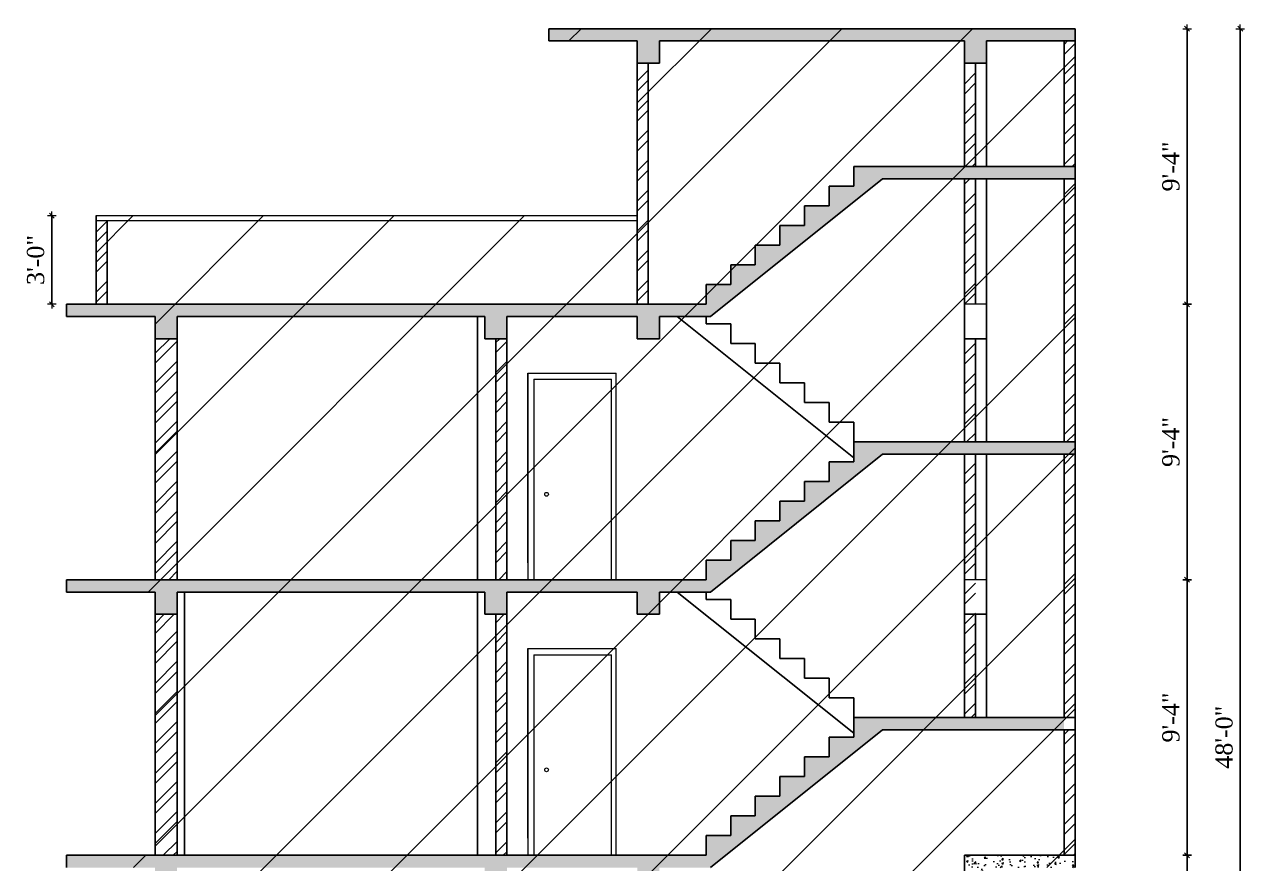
# Model space of a CAD drawing. Header units: inches. Extents: x 20273 to 41102, y -4696 to -1121.
# Drawn here: x 35177.1 to 35673.2, y -4308.4 to -3967.3 of the extents above; entities that cross this region are included whole.
import ezdxf

# ---------------------------------------------------------------- set-up
doc = ezdxf.new("R2010")
doc.units = ezdxf.units.IN
doc.header["$LTSCALE"] = 5
doc.header["$MEASUREMENT"] = 0
for name, color, linetype, lineweight in [('A-WALL', 7, 'Continuous', 9), ('Dimension', 7, 'Continuous', 18), ('dimention', 5, 'Continuous', 9), ('DOOR', 62, 'Continuous', 0), ('Railing', 43, 'Continuous', 18)]:
    doc.layers.add(name, color=color, linetype=linetype, lineweight=lineweight)
doc.layers.add('dim line', color=7, linetype='Continuous', lineweight=15, true_color=0xfab2b2)
doc.layers.add('WALL', color=7, linetype='Continuous')
doc.styles.add('ordinary', font='times.ttf')
doc.dimstyles.new('Copy of 96', dxfattribs={"dimtxt": 7, "dimasz": 4, "dimexe": 0.5, "dimexo": 0.5, "dimgap": 3, "dimtad": 1, "dimdec": 1, "dimzin": 11, "dimdsep": 46, "dimlunit": 4, "dimtxsty": 'ordinary', "dimblk": 'OBLIQUE', "dimcen": 0.09, "dimse1": 1, "dimse2": 1, "dimclrt": 6, "dimazin": 0, "dimtfac": 1, "dimtdec": 1, "dimtix": 1, "dimtmove": 2, "dimatfit": 3, "dimldrblk": 'leader', "dimfxl": 0.5, "dimfxlon": 1, "dimtolj": 1, "dimtzin": 0, "dimarcsym": 0})
pattern_1 = [(45, (26758.508, -2765.856), (-6.098796, 6.098796), []), (45, (26762.574, -2765.856), (-6.098796, 6.098796), [])]
pattern_2 = [(50, (26758.508, -2765.856), (7.172602, -0.6275213), [0.75, -8.25]), (355, (26758.508, -2765.856), (-1.3875133, 7.5219213), [0.6, -6.6]), (100.4514, (26759.106, -2765.908), (5.785094, 6.8943954), [0.637402, -7.011421]), (46.1842, (26758.508, -2763.856), (10.6724105, -1.65519), [1.125, -12.375]), (96.6356, (26759.397, -2763.994), (9.346627, 9.741179), [0.956103, -10.51713]), (351.1842, (26758.508, -2763.856), (9.34662, 9.741186), [0.9, -9.9]), (21, (26759.508, -2764.356), (5.9690705, -4.026189), [0.75, -8.25]), (326, (26759.508, -2764.356), (2.4331533, 7.2515005), [0.6, -6.6]), (71.4514, (26760.0055, -2764.691), (8.4022263, 3.225305), [0.637402, -7.011421]), (37.5, (26758.508, -2765.8558), (0.12159855, 3.32893854), [0, -6.52, 0, -6.7, 0, -6.625]), (7.5, (26758.508, -2765.8558), (2.6306954, 3.9441171), [0, -3.82, 0, -6.37, 0, -2.525]), (327.5, (26756.278, -2765.8558), (5.3382244, -0.2255487), [0, -2.5, 0, -7.8, 0, -10.35]), (317.5, (26755.278, -2765.856), (5.8318617, 1.0010498), [0, -3.25, 0, -5.18, 0, -7.35])]

# ---------------------------------------------------------------- blocks, each defined once
blk = doc.blocks.new('oblique')
at = {"color": 0, "lineweight": -2}
blk.add_line((0.25, 0.25), (-0.25, -0.25), dxfattribs=at)
at = {"layer": 'dim line', "lineweight": 9}
for p, q in [((-0.4375, 0), (0.4375, 0)), ((0, 0.4375), (0, -0.4375))]:
    blk.add_line(p, q, dxfattribs=at)
blk = doc.blocks.new('*D110')
at = {"layer": 'A-WALL', "color": 0, "lineweight": -2, "ltscale": 50, "transparency": 16777216}
blk.add_line((35649.8, -4417.01), (35649.8, -4305.01), dxfattribs=at)
at = {"layer": 'Defpoints', "color": 0, "ltscale": 50, "transparency": 16777216}
for p in [(35436.43, -4305.01), (35649.8, -4305.01), (35568.27, -4417.01)]:
    blk.add_point(p, dxfattribs=at)
at = {"layer": 'A-WALL', "color": 0, "lineweight": -2, "ltscale": 50, "transparency": 16777216, "xscale": 4, "yscale": 4, "zscale": 4}
for p, rotation in [((35649.8, -4305.01), 90), ((35649.8, -4417.01), 270)]:
    blk.add_blockref('oblique', p, dxfattribs=dict(at, rotation=rotation))
at = {"layer": 'A-WALL', "color": 6, "ltscale": 50, "transparency": 16777216, "insert": (35643.23, -4361.01), "char_height": 7, "attachment_point": 5, "rotation": 90, "style": 'ordinary'}
blk.add_mtext('\\A1;9\'-4"', dxfattribs=at)
blk = doc.blocks.new('_OBLIQUE')
at = {"color": 0, "linetype": 'ByBlock'}
blk.add_line((-0.5, -0.5), (0.5, 0.5), dxfattribs=at)
blk = doc.blocks.new('leader')
at = {"layer": 'Dimension'}
for p, q in [((0, -4.33), (0, 4.33)), ((-4.42, 0), (4.42, 0))]:
    blk.add_line(p, q, dxfattribs=at)
blk = doc.blocks.new('*D111')
at = {"layer": 'A-WALL', "color": 0, "lineweight": -2, "ltscale": 50, "transparency": 16777216}
blk.add_line((35649.8, -4305.01), (35649.8, -4193.01), dxfattribs=at)
at = {"layer": 'Defpoints', "color": 0, "ltscale": 50, "transparency": 16777216}
for p in [(35440.25, -4193.01), (35649.8, -4193.01), (35436.43, -4305.01)]:
    blk.add_point(p, dxfattribs=at)
at = {"layer": 'A-WALL', "color": 0, "lineweight": -2, "ltscale": 50, "transparency": 16777216, "xscale": 4, "yscale": 4, "zscale": 4}
for p, rotation in [((35649.8, -4193.01), 90), ((35649.8, -4305.01), 270)]:
    blk.add_blockref('oblique', p, dxfattribs=dict(at, rotation=rotation))
at = {"layer": 'A-WALL', "color": 6, "ltscale": 50, "transparency": 16777216, "insert": (35643.23, -4249.01), "char_height": 7, "attachment_point": 5, "rotation": 90, "style": 'ordinary'}
blk.add_mtext('\\A1;9\'-4"', dxfattribs=at)
blk = doc.blocks.new('*D112')
at = {"layer": 'A-WALL', "color": 0, "lineweight": -2, "ltscale": 50, "transparency": 16777216}
blk.add_line((35649.8, -4193.01), (35649.8, -4081.01), dxfattribs=at)
at = {"layer": 'Defpoints', "color": 0, "ltscale": 50, "transparency": 16777216}
for p in [(35446.68, -4081.01), (35649.8, -4081.01), (35440.25, -4193.01)]:
    blk.add_point(p, dxfattribs=at)
at = {"layer": 'A-WALL', "color": 0, "lineweight": -2, "ltscale": 50, "transparency": 16777216, "xscale": 4, "yscale": 4, "zscale": 4}
for p, rotation in [((35649.8, -4081.01), 90), ((35649.8, -4193.01), 270)]:
    blk.add_blockref('oblique', p, dxfattribs=dict(at, rotation=rotation))
at = {"layer": 'A-WALL', "color": 6, "ltscale": 50, "transparency": 16777216, "insert": (35643.23, -4137.01), "char_height": 7, "attachment_point": 5, "rotation": 90, "style": 'ordinary'}
blk.add_mtext('\\A1;9\'-4"', dxfattribs=at)
blk = doc.blocks.new('*D113')
at = {"layer": 'A-WALL', "color": 0, "lineweight": -2, "ltscale": 50, "transparency": 16777216}
blk.add_line((35649.8, -4081.01), (35649.8, -3969.01), dxfattribs=at)
at = {"layer": 'Defpoints', "color": 0, "ltscale": 50, "transparency": 16777216}
for p in [(35452.56, -3969.01), (35649.8, -3969.01), (35446.68, -4081.01)]:
    blk.add_point(p, dxfattribs=at)
at = {"layer": 'A-WALL', "color": 0, "lineweight": -2, "ltscale": 50, "transparency": 16777216, "xscale": 4, "yscale": 4, "zscale": 4}
for p, rotation in [((35649.8, -3969.01), 90), ((35649.8, -4081.01), 270)]:
    blk.add_blockref('oblique', p, dxfattribs=dict(at, rotation=rotation))
at = {"layer": 'A-WALL', "color": 6, "ltscale": 50, "transparency": 16777216, "insert": (35643.23, -4025.01), "char_height": 7, "attachment_point": 5, "rotation": 90, "style": 'ordinary'}
blk.add_mtext('\\A1;9\'-4"', dxfattribs=at)
blk = doc.blocks.new('*D114')
at = {"layer": 'A-WALL', "color": 0, "lineweight": -2, "ltscale": 50, "transparency": 16777216}
blk.add_line((35188.29, -4081.01), (35188.29, -4045.01), dxfattribs=at)
at = {"layer": 'Defpoints', "color": 0, "ltscale": 50, "transparency": 16777216}
for p in [(35188.29, -4045.01), (35206.27, -4045.01), (35194.27, -4081.01)]:
    blk.add_point(p, dxfattribs=at)
at = {"layer": 'A-WALL', "color": 0, "lineweight": -2, "ltscale": 50, "transparency": 16777216, "xscale": 4, "yscale": 4, "zscale": 4}
for p, rotation in [((35188.29, -4045.01), 90), ((35188.29, -4081.01), 270)]:
    blk.add_blockref('oblique', p, dxfattribs=dict(at, rotation=rotation))
at = {"layer": 'A-WALL', "color": 6, "ltscale": 50, "transparency": 16777216, "insert": (35181.73, -4063.01), "char_height": 7, "attachment_point": 5, "rotation": 90, "style": 'ordinary'}
blk.add_mtext('\\A1;3\'-0"', dxfattribs=at)
blk = doc.blocks.new('*D108')
at = {"layer": 'A-WALL', "color": 0, "lineweight": -2, "ltscale": 50, "transparency": 16777216}
blk.add_line((35671.42, -4545.01), (35671.42, -3969.01), dxfattribs=at)
at = {"layer": 'Defpoints', "color": 0, "ltscale": 50, "transparency": 16777216}
for p in [(35568.27, -3969.01), (35671.42, -3969.01), (35568.27, -4545.01)]:
    blk.add_point(p, dxfattribs=at)
at = {"layer": 'A-WALL', "color": 0, "lineweight": -2, "ltscale": 50, "transparency": 16777216, "xscale": 4, "yscale": 4, "zscale": 4}
for p, rotation in [((35671.42, -3969.01), 90), ((35671.42, -4545.01), 270)]:
    blk.add_blockref('oblique', p, dxfattribs=dict(at, rotation=rotation))
at = {"layer": 'A-WALL', "color": 6, "ltscale": 50, "transparency": 16777216, "insert": (35664.86, -4257.01), "char_height": 7, "attachment_point": 5, "rotation": 90, "style": 'ordinary'}
blk.add_mtext('\\A1;48\'-0"', dxfattribs=at)

msp = doc.modelspace()

# ---------------------------------------------------------------- hatches: boundary and pattern name
at = {"layer": 'A-WALL', "ltscale": 40, "true_color": 0xf26722}
h = msp.add_hatch(dxfattribs=at)
h.set_pattern_fill('AR-CONC', color=30)
h.set_pattern_definition(pattern_2)
h.paths.add_polyline_path([(35435.27, -3974.01), (35559.27, -3974.01), (35559.27, -3983.01), (35568.27, -3983.01), (35568.27, -3974.01), (35604.27, -3974.01), (35604.27, -3969.01), (35390.27, -3969.01), (35390.27, -3974.01), (35426.27, -3974.01), (35426.27, -3983.01), (35435.27, -3983.01)])
h = msp.add_hatch(dxfattribs=at)
h.set_pattern_fill('AR-CONC', color=30)
h.set_pattern_definition(pattern_2)
h.paths.add_polyline_path([(35364.27, -4095.01), (35373.27, -4095.01), (35373.27, -4086.01), (35426.27, -4086.01), (35426.27, -4095.01), (35435.27, -4095.01), (35435.27, -4086.01), (35456.02, -4086.01), (35526.02, -4030.01), (35604.27, -4030.01), (35604.27, -4025.01), (35514.27, -4025.01), (35514.27, -4033.01), (35504.27, -4033.01), (35504.27, -4041.01), (35494.27, -4041.01), (35494.27, -4049.01), (35484.27, -4049.01), (35484.27, -4057.01), (35474.27, -4057.01), (35474.27, -4065.01), (35464.27, -4065.01), (35464.27, -4073.01), (35454.27, -4073.01), (35454.27, -4081.01), (35194.27, -4081.01), (35194.27, -4086.01), (35230.27, -4086.01), (35230.27, -4095.01), (35239.23, -4095.01), (35239.23, -4086.01), (35364.27, -4086.01)])
h = msp.add_hatch(dxfattribs=at)
h.set_pattern_fill('AR-CONC', color=30)
h.set_pattern_definition(pattern_2)
h.paths.add_polyline_path([(35373.27, -4198.01), (35426.27, -4198.01), (35426.27, -4207.01), (35435.27, -4207.01), (35435.27, -4198.01), (35456.02, -4198.01), (35526.02, -4142.01), (35604.27, -4142.01), (35604.27, -4137.01), (35514.27, -4137.01), (35514.27, -4145.01), (35504.27, -4145.01), (35504.27, -4153.01), (35494.27, -4153.01), (35494.27, -4161.01), (35484.27, -4161.01), (35484.27, -4169.01), (35474.27, -4169.01), (35474.27, -4177.01), (35464.27, -4177.01), (35464.27, -4185.01), (35454.27, -4185.01), (35454.27, -4193.01), (35194.27, -4193.01), (35194.27, -4198.01), (35230.27, -4198.01), (35230.27, -4207.01), (35239.23, -4207.01), (35239.23, -4198.01), (35364.27, -4198.01), (35364.27, -4207.01), (35373.27, -4207.01)])
h = msp.add_hatch(dxfattribs=at)
h.set_pattern_fill('AR-CONC', color=30)
h.set_pattern_definition(pattern_2)
h.paths.add_polyline_path([(35364.27, -4319.01), (35373.27, -4319.01), (35373.27, -4310.01), (35426.27, -4310.01), (35426.27, -4319.01), (35435.27, -4319.01), (35435.27, -4310.01), (35456.02, -4310.01), (35526.02, -4254.01), (35599.77, -4254.01), (35599.77, -4249.01), (35514.27, -4249.01), (35514.27, -4257.01), (35504.27, -4257.01), (35504.27, -4265.01), (35494.27, -4265.01), (35494.27, -4273.01), (35484.27, -4273.01), (35484.27, -4281.01), (35474.27, -4281.01), (35474.27, -4289.01), (35464.27, -4289.01), (35464.27, -4297.01), (35454.27, -4297.01), (35454.27, -4305.01), (35194.27, -4305.01), (35194.27, -4310.01), (35230.27, -4310.01), (35230.27, -4319.01), (35239.23, -4319.01), (35239.23, -4310.01), (35364.27, -4310.01)])
h = msp.add_hatch(dxfattribs=at)
h.set_pattern_fill('AR-CONC', color=30)
h.set_pattern_definition(pattern_2)
h.paths.add_polyline_path([(35568.27, -4310.01), (35604.27, -4310.01), (35604.27, -4305.01), (35559.27, -4305.01), (35559.27, -4319.01), (35568.27, -4319.01)])
at = {"layer": 'dimention', "ltscale": 40, "true_color": 0xf26722}
h = msp.add_hatch(dxfattribs=at)
h.set_pattern_fill('ANSI32', color=30, scale=23)
h.set_pattern_definition(pattern_1)
h.paths.add_polyline_path([(35599.77, -4025.01), (35604.27, -4025.01), (35604.27, -3974.01), (35599.77, -3974.01)])
h = msp.add_hatch(dxfattribs=at)
h.set_pattern_fill('ANSI32', color=30, scale=23)
h.set_pattern_definition(pattern_1)
h.paths.add_polyline_path([(35430.77, -3983.01), (35426.27, -3983.01), (35426.27, -4081.01), (35430.77, -4081.01)])
h = msp.add_hatch(dxfattribs=at)
h.set_pattern_fill('ANSI32', color=30, scale=23)
h.set_pattern_definition(pattern_1)
h.paths.add_polyline_path([(35563.77, -3983.01), (35559.27, -3983.01), (35559.27, -4025.01), (35563.77, -4025.01)])
h = msp.add_hatch(dxfattribs=at)
h.set_pattern_fill('ANSI32', color=30, scale=23)
h.set_pattern_definition(pattern_1)
h.paths.add_polyline_path([(35559.27, -4081.01), (35563.77, -4081.01), (35563.77, -4030.01), (35559.27, -4030.01)])
h = msp.add_hatch(dxfattribs=at)
h.set_pattern_fill('ANSI32', color=30, scale=23)
h.set_pattern_definition(pattern_1)
h.paths.add_polyline_path([(35599.77, -4137.01), (35604.27, -4137.01), (35604.27, -4030.01), (35599.77, -4030.01)])
h = msp.add_hatch(dxfattribs=at)
h.set_pattern_fill('ANSI32', color=30, scale=23)
h.set_pattern_definition(pattern_1)
h.paths.add_polyline_path([(35210.77, -4047.01), (35206.27, -4047.01), (35206.27, -4081.01), (35210.77, -4081.01)])
h = msp.add_hatch(dxfattribs=at)
h.set_pattern_fill('ANSI32', color=30, scale=23)
h.set_pattern_definition(pattern_1)
h.paths.add_polyline_path([(35230.27, -4193.01), (35239.23, -4193.01), (35239.23, -4095.01), (35230.27, -4095.01)])
h = msp.add_hatch(dxfattribs=at)
h.set_pattern_fill('ANSI32', color=30, scale=23)
h.set_pattern_definition(pattern_1)
h.paths.add_polyline_path([(35373.27, -4095.01), (35368.77, -4095.01), (35368.77, -4193.01), (35373.27, -4193.01)])
h = msp.add_hatch(dxfattribs=at)
h.set_pattern_fill('ANSI32', color=30, scale=23)
h.set_pattern_definition(pattern_1)
h.paths.add_polyline_path([(35563.77, -4095.01), (35559.27, -4095.01), (35559.27, -4137.01), (35563.77, -4137.01)])
h = msp.add_hatch(dxfattribs=at)
h.set_pattern_fill('ANSI32', color=30, scale=23)
h.set_pattern_definition(pattern_1)
h.paths.add_polyline_path([(35563.77, -4142.01), (35559.27, -4142.01), (35559.27, -4249.01), (35563.77, -4249.01)])
h = msp.add_hatch(dxfattribs=at)
h.set_pattern_fill('ANSI32', color=30, scale=23)
h.set_pattern_definition(pattern_1)
h.paths.add_polyline_path([(35599.77, -4249.01), (35604.27, -4249.01), (35604.27, -4142.01), (35599.77, -4142.01)])
h = msp.add_hatch(dxfattribs=at)
h.set_pattern_fill('ANSI32', color=30, scale=23)
h.set_pattern_definition(pattern_1)
h.paths.add_polyline_path([(35239.23, -4207.01), (35230.27, -4207.01), (35230.27, -4305.01), (35239.23, -4305.01)])
h = msp.add_hatch(dxfattribs=at)
h.set_pattern_fill('ANSI32', color=30, scale=23)
h.set_pattern_definition(pattern_1)
h.paths.add_polyline_path([(35373.27, -4207.01), (35368.77, -4207.01), (35368.77, -4305.01), (35373.27, -4305.01)])
h = msp.add_hatch(dxfattribs=at)
h.set_pattern_fill('ANSI32', color=30, scale=23)
h.set_pattern_definition(pattern_1)
h.paths.add_polyline_path([(35599.77, -4305.01), (35604.27, -4305.01), (35604.27, -4254.01), (35599.77, -4254.01)])
at = {"layer": 'WALL', "linetype": 'ByBlock', "ltscale": 5, "true_color": 0xf8991e}
h = msp.add_hatch(dxfattribs=at)
h.set_pattern_fill('ANSI31', color=30, scale=300)
h.set_pattern_definition([(45, (21789.182, -4484.086), (-26.5165, 26.5165), [])])
h.paths.add_polyline_path([(35204.77, -4610.98), (35204.77, -4592.98), (35228.77, -4583.98), (35230.27, -4583.98), (35230.27, -4559.01), (35230.27, -4422.01), (35200.27, -4422.01), (35200.27, -4417.01), (35230.27, -4417.01), (35230.27, -4310.01), (35194.27, -4310.01), (35194.27, -4305.01), (35230.27, -4305.01), (35230.27, -4198.01), (35194.27, -4198.01), (35194.27, -4193.01), (35230.27, -4193.01), (35230.27, -4086.01), (35194.27, -4086.01), (35194.27, -4081.01), (35206.27, -4081.01), (35206.27, -4045.01), (35426.27, -4045.01), (35426.27, -3974.01), (35390.27, -3974.01), (35390.27, -3969.01), (35604.27, -3969.01), (35604.27, -4310.01), (35568.27, -4310.01), (35568.27, -4417.01), (35586.27, -4417.01), (35586.27, -4422.01), (35568.27, -4422.01), (35568.27, -4583.98), (35569.77, -4583.98), (35593.77, -4592.98), (35593.77, -4610.98), (35533.77, -4610.98), (35533.77, -4592.98), (35557.77, -4583.98), (35559.27, -4583.98), (35559.27, -4550.01), (35435.27, -4550.01), (35435.27, -4583.98), (35436.77, -4583.98), (35460.77, -4592.98), (35460.77, -4610.98), (35400.77, -4610.98), (35400.77, -4592.98), (35424.77, -4583.98), (35426.27, -4583.98), (35426.27, -4550.01), (35373.27, -4550.01), (35373.27, -4583.98), (35374.77, -4583.98), (35398.77, -4592.98), (35398.77, -4610.98), (35338.77, -4610.98), (35338.77, -4592.98), (35362.77, -4583.98), (35364.27, -4583.98), (35364.27, -4550.01), (35239.27, -4550.01), (35239.27, -4583.98), (35240.77, -4583.98), (35264.77, -4592.98), (35264.77, -4610.98)])

# ---------------------------------------------------------------- linework, layer by layer
at = {"layer": 'A-WALL', "ltscale": 5}
for p, q in [((35206.27, -4047.01), (35206.27, -4045.01)), ((35426.27, -4045.01), (35426.27, -4081.01)), ((35568.27, -4081.01), (35559.27, -4081.01)), ((35568.27, -4193.01), (35559.27, -4193.01))]:
    msp.add_line(p, q, dxfattribs=at)
for centre in [(35389.42, -4158.26), (35389.42, -4270.26)]:
    msp.add_circle(centre, 0.766, dxfattribs=at)
at = {"layer": 'DOOR', "lineweight": 13}
for p, q in [((35381.77, -4186.08), (35381.77, -4109.01)), ((35381.77, -4109.01), (35381.77, -4193.01)), ((35381.77, -4109.01), (35417.77, -4109.01)), ((35384.27, -4111.51), (35384.27, -4193.01)), ((35384.27, -4111.51), (35415.77, -4111.51)), ((35415.77, -4193.01), (35415.77, -4111.51)), ((35417.77, -4193.01), (35417.77, -4109.01)), ((35381.77, -4298.08), (35381.77, -4221.01)), ((35381.77, -4221.01), (35381.77, -4305.01)), ((35381.77, -4221.01), (35417.77, -4221.01)), ((35417.77, -4305.01), (35417.77, -4221.01)), ((35384.27, -4223.51), (35384.27, -4305.01)), ((35384.27, -4223.51), (35415.77, -4223.51)), ((35415.77, -4305.01), (35415.77, -4223.51))]:
    msp.add_line(p, q, dxfattribs=at)
at = {"layer": 'Railing', "color": 30}
for p, q in [((35206.27, -4045.01), (35426.27, -4045.01)), ((35206.27, -4047.01), (35426.27, -4047.01))]:
    msp.add_line(p, q, dxfattribs=at)
at = {"layer": 'WALL', "color": 2, "linetype": 'ByBlock', "ltscale": 5}
for p, q in [((35604.27, -3969.01), (35390.27, -3969.01)), ((35390.27, -3974.01), (35390.27, -3969.01)), ((35604.27, -4305.01), (35604.27, -3969.01)), ((35426.27, -3974.01), (35390.27, -3974.01)), ((35426.27, -4081.01), (35426.27, -3974.01)), ((35426.27, -3974.01), (35426.27, -3983.01)), ((35559.27, -3974.01), (35435.27, -3974.01)), ((35435.27, -3983.01), (35435.27, -3974.01)), ((35559.27, -3974.01), (35559.27, -4025.01)), ((35559.27, -3974.01), (35559.27, -3983.01)), ((35604.27, -3974.01), (35568.27, -3974.01)), ((35568.27, -4025.01), (35568.27, -3974.01)), ((35568.27, -3983.01), (35568.27, -3974.01)), ((35599.77, -4025.01), (35599.77, -3974.01)), ((35426.27, -3983.01), (35435.27, -3983.01)), ((35430.77, -4081.01), (35430.77, -3983.01)), ((35559.27, -3983.01), (35568.27, -3983.01)), ((35563.77, -4025.01), (35563.77, -3983.01)), ((35514.27, -4033.01), (35514.27, -4025.01)), ((35514.27, -4025.01), (35604.27, -4025.01)), ((35456.02, -4086.01), (35526.02, -4030.01)), ((35526.02, -4030.01), (35604.27, -4030.01)), ((35559.27, -4030.01), (35559.27, -4137.01)), ((35563.77, -4081.01), (35563.77, -4030.01)), ((35568.27, -4137.01), (35568.27, -4030.01)), ((35599.77, -4137.01), (35599.77, -4030.01)), ((35504.27, -4041.01), (35504.27, -4033.01)), ((35504.27, -4033.01), (35514.27, -4033.01)), ((35494.27, -4049.01), (35494.27, -4041.01)), ((35494.27, -4041.01), (35504.27, -4041.01)), ((35206.27, -4045.01), (35206.27, -4081.01)), ((35210.77, -4047.01), (35210.77, -4081.01)), ((35484.27, -4057.01), (35484.27, -4049.01)), ((35484.27, -4049.01), (35494.27, -4049.01)), ((35474.27, -4065.01), (35474.27, -4057.01)), ((35474.27, -4057.01), (35484.27, -4057.01)), ((35464.27, -4073.01), (35464.27, -4065.01)), ((35464.27, -4065.01), (35474.27, -4065.01)), ((35454.27, -4081.01), (35454.27, -4073.01)), ((35454.27, -4073.01), (35464.27, -4073.01)), ((35454.27, -4081.01), (35194.27, -4081.01)), ((35194.27, -4086.01), (35194.27, -4081.01)), ((35568.27, -4095.01), (35568.27, -4081.01)), ((35230.27, -4086.01), (35194.27, -4086.01)), ((35230.27, -4086.01), (35230.27, -4193.01)), ((35230.27, -4086.01), (35230.27, -4095.01)), ((35239.23, -4086.01), (35239.23, -4193.01)), ((35364.27, -4086.01), (35239.23, -4086.01)), ((35361.27, -4193.01), (35361.27, -4086.01)), ((35364.27, -4086.01), (35364.27, -4095.01)), ((35426.27, -4086.01), (35373.27, -4086.01)), ((35373.27, -4086.01), (35373.27, -4193.01)), ((35373.27, -4095.01), (35373.27, -4086.01)), ((35426.27, -4086.01), (35426.27, -4095.01)), ((35456.02, -4086.01), (35435.27, -4086.01)), ((35435.27, -4095.01), (35435.27, -4086.01)), ((35442.51, -4086.01), (35514.27, -4143.42)), ((35454.27, -4086.01), (35454.27, -4089.01)), ((35559.27, -4086.01), (35559.27, -4095.01)), ((35454.27, -4089.01), (35464.27, -4089.01)), ((35464.27, -4089.01), (35464.27, -4097.01)), ((35230.27, -4095.01), (35239.23, -4095.01)), ((35364.27, -4095.01), (35373.27, -4095.01)), ((35368.77, -4193.01), (35368.77, -4095.01)), ((35426.27, -4095.01), (35435.27, -4095.01)), ((35464.27, -4097.01), (35474.27, -4097.01)), ((35474.27, -4097.01), (35474.27, -4105.01)), ((35559.27, -4095.01), (35568.27, -4095.01)), ((35563.77, -4137.01), (35563.77, -4095.01)), ((35474.27, -4105.01), (35484.27, -4105.01)), ((35484.27, -4105.01), (35484.27, -4113.01)), ((35484.27, -4113.01), (35494.27, -4113.01)), ((35494.27, -4113.01), (35494.27, -4121.01)), ((35494.27, -4121.01), (35504.27, -4121.01)), ((35504.27, -4121.01), (35504.27, -4129.01)), ((35504.27, -4129.01), (35514.27, -4129.01)), ((35514.27, -4129.01), (35514.27, -4137.01)), ((35514.27, -4145.01), (35514.27, -4137.01)), ((35514.27, -4137.01), (35604.27, -4137.01)), ((35456.02, -4198.01), (35526.02, -4142.01)), ((35504.27, -4153.01), (35504.27, -4145.01)), ((35504.27, -4145.01), (35514.27, -4145.01)), ((35526.02, -4142.01), (35604.27, -4142.01)), ((35559.27, -4142.01), (35559.27, -4249.01)), ((35563.77, -4193.01), (35563.77, -4142.01)), ((35568.27, -4249.01), (35568.27, -4142.01)), ((35599.77, -4249.01), (35599.77, -4142.01)), ((35494.27, -4161.01), (35494.27, -4153.01)), ((35494.27, -4153.01), (35504.27, -4153.01)), ((35484.27, -4169.01), (35484.27, -4161.01)), ((35484.27, -4161.01), (35494.27, -4161.01)), ((35474.27, -4177.01), (35474.27, -4169.01)), ((35474.27, -4169.01), (35484.27, -4169.01)), ((35464.27, -4185.01), (35464.27, -4177.01)), ((35464.27, -4177.01), (35474.27, -4177.01)), ((35454.27, -4193.01), (35454.27, -4185.01)), ((35454.27, -4185.01), (35464.27, -4185.01)), ((35454.27, -4193.01), (35194.27, -4193.01)), ((35194.27, -4198.01), (35194.27, -4193.01)), ((35568.27, -4207.01), (35568.27, -4193.01)), ((35230.27, -4198.01), (35194.27, -4198.01)), ((35230.27, -4198.01), (35230.27, -4305.01)), ((35230.27, -4198.01), (35230.27, -4207.01)), ((35239.23, -4198.01), (35239.23, -4305.01)), ((35364.27, -4198.01), (35239.23, -4198.01)), ((35239.23, -4207.01), (35239.23, -4198.01)), ((35242.27, -4305.01), (35242.27, -4198.01)), ((35361.27, -4305.01), (35361.27, -4198.01)), ((35364.27, -4198.01), (35364.27, -4207.01)), ((35426.27, -4198.01), (35373.27, -4198.01)), ((35373.27, -4305.01), (35373.27, -4198.01)), ((35373.27, -4207.01), (35373.27, -4198.01)), ((35426.27, -4198.01), (35426.27, -4207.01)), ((35456.02, -4198.01), (35435.27, -4198.01)), ((35435.27, -4207.01), (35435.27, -4198.01)), ((35442.51, -4198.01), (35514.27, -4255.42)), ((35454.27, -4198.01), (35454.27, -4201.01)), ((35454.27, -4201.01), (35464.27, -4201.01)), ((35464.27, -4201.01), (35464.27, -4209.01)), ((35559.27, -4198.01), (35559.27, -4207.01)), ((35230.27, -4207.01), (35239.23, -4207.01)), ((35364.27, -4207.01), (35373.27, -4207.01)), ((35368.77, -4207.01), (35368.77, -4305.01)), ((35426.27, -4207.01), (35435.27, -4207.01)), ((35464.27, -4209.01), (35474.27, -4209.01)), ((35474.27, -4209.01), (35474.27, -4217.01)), ((35559.27, -4207.01), (35568.27, -4207.01)), ((35563.77, -4249.01), (35563.77, -4207.01)), ((35474.27, -4217.01), (35484.27, -4217.01)), ((35484.27, -4217.01), (35484.27, -4225.01)), ((35484.27, -4225.01), (35494.27, -4225.01)), ((35494.27, -4225.01), (35494.27, -4233.01)), ((35494.27, -4233.01), (35504.27, -4233.01)), ((35504.27, -4233.01), (35504.27, -4241.01)), ((35504.27, -4241.01), (35514.27, -4241.01)), ((35514.27, -4241.01), (35514.27, -4249.01)), ((35514.27, -4257.01), (35514.27, -4249.01)), ((35514.27, -4249.01), (35604.27, -4249.01)), ((35456.02, -4310.01), (35526.02, -4254.01)), ((35526.02, -4254.01), (35604.27, -4254.01)), ((35599.77, -4305.01), (35599.77, -4254.01)), ((35504.27, -4265.01), (35504.27, -4257.01)), ((35504.27, -4257.01), (35514.27, -4257.01)), ((35494.27, -4273.01), (35494.27, -4265.01)), ((35494.27, -4265.01), (35504.27, -4265.01)), ((35484.27, -4281.01), (35484.27, -4273.01)), ((35484.27, -4273.01), (35494.27, -4273.01)), ((35474.27, -4289.01), (35474.27, -4281.01)), ((35474.27, -4281.01), (35484.27, -4281.01)), ((35464.27, -4297.01), (35464.27, -4289.01)), ((35464.27, -4289.01), (35474.27, -4289.01)), ((35454.27, -4305.01), (35454.27, -4297.01)), ((35454.27, -4297.01), (35464.27, -4297.01)), ((35454.27, -4305.01), (35194.27, -4305.01)), ((35194.27, -4305.01), (35194.27, -4310.01)), ((35559.27, -4305.01), (35559.27, -4361.01)), ((35559.27, -4305.01), (35604.27, -4305.01)), ((35604.27, -4310.01), (35604.27, -4305.01))]:
    msp.add_line(p, q, dxfattribs=at)

# ---------------------------------------------------------------- dimensions: what is measured, and where the dimension line sits
at = {"layer": 'A-WALL', "ltscale": 50}
for base, p1, p2, picture, middle in [((35649.8, -3969.01), (35446.68, -4081.01), (35452.56, -3969.01), '*D113', (35643.23, -4025.01)), ((35671.42, -3969.01), (35568.27, -4545.01), (35568.27, -3969.01), '*D108', (35664.86, -4257.01)), ((35188.29, -4045.01), (35194.27, -4081.01), (35206.27, -4045.01), '*D114', (35181.73, -4063.01)), ((35649.8, -4081.01), (35440.25, -4193.01), (35446.68, -4081.01), '*D112', (35643.23, -4137.01)), ((35649.8, -4193.01), (35436.43, -4305.01), (35440.25, -4193.01), '*D111', (35643.23, -4249.01)), ((35649.8, -4305.01), (35568.27, -4417.01), (35436.43, -4305.01), '*D110', (35643.23, -4361.01))]:
    dim = msp.add_linear_dim(base=base, p1=p1, p2=p2, angle=90, dimstyle='Copy of 96', override={"dimdec": 0, "dimblk": 'oblique', "dimtdec": 0, "dimarcsym": 1}, dxfattribs=at)
    dim.commit()
    dim.dimension.update_dxf_attribs({"geometry": picture, "text_midpoint": middle})

doc.saveas('drawing.dxf')
